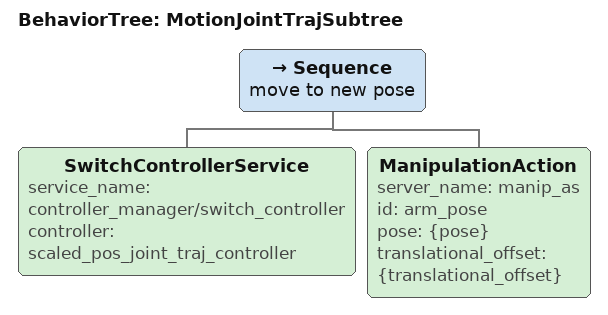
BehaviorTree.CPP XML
<root>
    <!--
    inputs:
      - pose
      - translational_offset
  -->
    <BehaviorTree ID="MotionJointTrajSubtree">

        <Sequence name="move to new pose">
            <SwitchControllerService
                service_name="controller_manager/switch_controller"
                controller="scaled_pos_joint_traj_controller"
            />

            <ManipulationAction
                server_name="manip_as"
                id="arm_pose"
                pose="{pose}"
                translational_offset="{translational_offset}"
            />
        </Sequence>

    </BehaviorTree>

</root>
